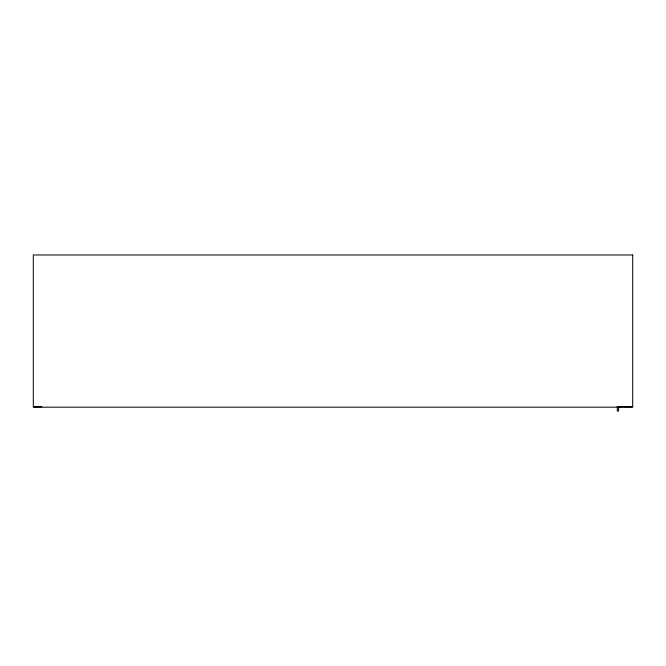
<?xml version="1.0" encoding="UTF-8"?>
<svg xmlns="http://www.w3.org/2000/svg" width="666" height="666" viewBox="0 0 666 666"><rect width="100%" height="100%" fill="white"/><g stroke="black" fill="none" stroke-linecap="round" stroke-linejoin="round"><path stroke-width="1" d="M33.725 406.751L41.85 406.751M623.293 406.751L618.589 406.751L618.589 411.022L617.307 411.022L617.307 406.393M624.15 406.751L632.275 406.751M632.7 254.978L33.3 254.978L33.3 407.176L632.7 407.176L632.7 254.978"/></g></svg>
